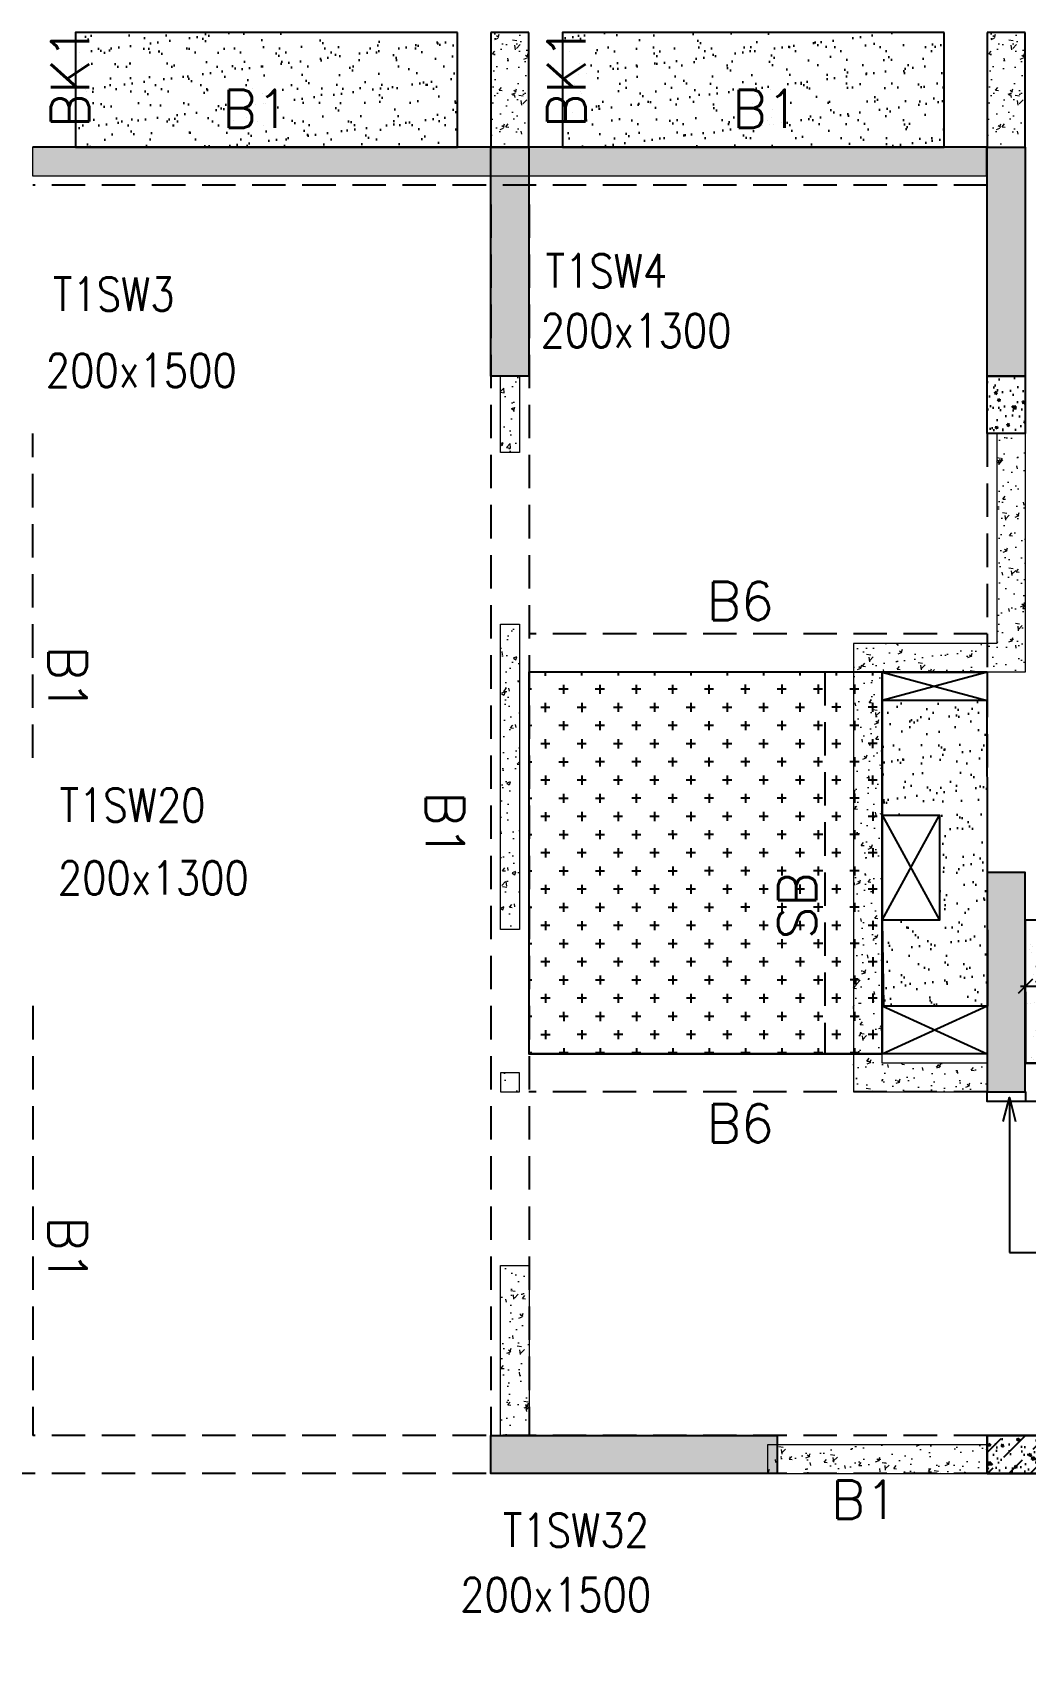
# Model space of a CAD drawing. Header units: millimetres. Extents: x 1078357 to 2594950, y -4969473 to -4636555.
# Drawn here: x 1361076 to 1366276, y -4664760 to -4656210 of the extents above; entities that cross this region are included whole.
import ezdxf

# ---------------------------------------------------------------- set-up
doc = ezdxf.new("R2010")
doc.units = ezdxf.units.MM
doc.header["$PDMODE"] = 35
for name, pattern in [('CONTINOUS', [0]), ('HIDDEN', [0.375, 0.25, -0.125]), ('New Retail block$0$CONTINOUS', [0])]:
    doc.linetypes.add(name, pattern=pattern)
doc.layers.get('0').update_dxf_attribs({"lineweight": 0})
doc.layers.get('Defpoints').update_dxf_attribs({"lineweight": 0})
for name, color, linetype, lineweight in [('A-_ANOTDIMA_D-', 6, 'Continuous', 13), ('COL. NO.', 30, 'Continuous', 25), ('COL. SIZE', 7, 'Continuous', 25), ('DIM', 9, 'Continuous', 25), ('HATCH', 8, 'Continuous', 30), ('RCC UPSTAND', 43, 'Continuous', 30), ('S-NON STR RCC WALL', 8, 'Continuous', 0)]:
    doc.layers.add(name, color=color, linetype=linetype, lineweight=lineweight)
for name, color, linetype in [('B-200x325', 201, 'HIDDEN'), ('B-200x650', 241, 'HIDDEN'), ('B-300xSLAB THK.', 151, 'Continuous'), ('BK1-200x650', 241, 'HIDDEN'), ('DROP SLAB', 8, 'Continuous'), ('NON STR. RCC WALL', 6, 'Continuous'), ('S-COLUMN_SHEAR WALL', 1, 'Continuous'), ('S-PROJECTION', 54, 'New Retail block$0$CONTINOUS'), ('SLAB FOLD', 8, 'Continuous'), ('UP TO 3FRS', 1, 'Continuous')]:
    doc.layers.add(name, color=color, linetype=linetype)
doc.styles.add('Roman', font='romans')
doc.styles.add('ROMANS', font='romans.shx', dxfattribs={"width": 0.85})
doc.dimstyles.new('HARESH', dxfattribs={"dimtxt": 150, "dimasz": 75, "dimexe": 0, "dimexo": 0, "dimgap": 25, "dimtad": 1, "dimdec": 0, "dimdsep": 46, "dimtxsty": 'Roman', "dimblk": 'OBLIQUE', "dimcen": 225, "dimdle": 25, "dimclrd": 2, "dimclre": 2, "dimclrt": 7, "dimadec": 8, "dimazin": 1, "dimtfac": 1, "dimtdec": 0, "dimtmove": 0, "dimatfit": 0, "dimfxl": 1, "dimlwd": -1, "dimlwe": -1, "dimarcsym": 0})

# ---------------------------------------------------------------- blocks, each defined once
blk = doc.blocks.new('G$C2B7BBDA0')
at = {"layer": 'RCC UPSTAND'}
h = blk.add_hatch(dxfattribs=at)
h.set_pattern_fill('AR-CONC', color=8, scale=20, angle=270)
h.set_pattern_definition([(320, (3210495.87, 2538842.65), (-12.550427, -143.4520365), [15, -165]), (265, (3210495.87, 2538842.65), (150.438427, 27.7502667), [12, -132]), (10.4514445, (3210494.83, 2538830.7), (137.887998, -115.7017693), [12.7480384, -140.2284224]), (316.1842, (3210535.87, 2538842.65), (-33.103856, -213.448266), [22.5, -247.5]), (6.6356355, (3210533.12, 2538824.87), (194.82372, -186.932389), [19.122068, -210.342752]), (261.184164, (3210535.87, 2538842.65), (194.82372, -186.932389), [18, -198]), (291, (3210525.87, 2538822.65), (-80.523778, -119.3814104), [15, -165]), (236, (3210525.87, 2538822.65), (145.030009, -48.6630664), [12, -132]), (341.4514447, (3210519.16, 2538812.7), (64.5062306, -168.0444753), [12.748038, -140.2284224]), (307.5, (3210495.874, 2538842.653), (66.57877077, -2.43197106), [0, -130.4, 0, -134, 0, -132.5]), (277.5, (3210495.874, 2538842.65), (78.8823424, -52.6139075), [0, -76.4, 0, -127.4, 0, -50.5]), (237.5, (3210495.874, 2538887.253), (-4.51097435, -106.7644872), [0, -50, 0, -156, 0, -207]), (227.5, (3210495.87, 2538907.25), (20.0209965, -116.6372339), [0, -65, 0, -103.6, 0, -147])])
h.paths.add_polyline_path([(-100, 2199.5), (-1425, 2199.7), (-1425, 2000.3), (-100, 2000)])
h = blk.add_hatch(dxfattribs=at)
h.set_pattern_fill('AR-CONC', color=8, scale=20, angle=270)
h.set_pattern_definition([(320, (3212020.87, 2538842.65), (-12.550427, -143.4520365), [15, -165]), (265, (3212020.87, 2538842.65), (150.438427, 27.7502667), [12, -132]), (10.4514445, (3212019.83, 2538830.7), (137.887998, -115.7017693), [12.7480384, -140.2284224]), (316.1842, (3212060.87, 2538842.65), (-33.103856, -213.448266), [22.5, -247.5]), (6.6356355, (3212058.12, 2538824.87), (194.82372, -186.932389), [19.122068, -210.342752]), (261.184164, (3212060.87, 2538842.65), (194.82372, -186.932389), [18, -198]), (291, (3212050.87, 2538822.65), (-80.523778, -119.3814104), [15, -165]), (236, (3212050.87, 2538822.65), (145.030009, -48.6630664), [12, -132]), (341.4514447, (3212044.16, 2538812.7), (64.5062306, -168.0444753), [12.748038, -140.2284224]), (307.5, (3212020.874, 2538842.653), (66.57877077, -2.43197106), [0, -130.4, 0, -134, 0, -132.5]), (277.5, (3212020.874, 2538842.65), (78.8823424, -52.6139075), [0, -76.4, 0, -127.4, 0, -50.5]), (237.5, (3212020.874, 2538887.253), (-4.51097435, -106.7644872), [0, -50, 0, -156, 0, -207]), (227.5, (3212020.87, 2538907.25), (20.0209965, -116.6372339), [0, -65, 0, -103.6, 0, -147])])
h.paths.add_polyline_path([(1425, 2199.5), (100, 2199.7), (100, 2000.3), (1425, 2000)])
h = blk.add_hatch(dxfattribs=at)
h.set_pattern_fill('AR-CONC', color=8, scale=20, angle=270)
h.set_pattern_definition([(320, (3210495.87, 2536642.66), (-12.550427, -143.4520365), [15, -165]), (265, (3210495.87, 2536642.66), (150.438427, 27.7502667), [12, -132]), (10.4514445, (3210494.82, 2536630.7), (137.887998, -115.7017693), [12.7480384, -140.2284224]), (316.1842, (3210535.87, 2536642.66), (-33.103856, -213.448266), [22.5, -247.5]), (6.6356355, (3210533.11, 2536624.87), (194.82372, -186.932389), [19.122068, -210.342752]), (261.184164, (3210535.87, 2536642.66), (194.82372, -186.932389), [18, -198]), (291, (3210525.87, 2536622.66), (-80.523778, -119.3814104), [15, -165]), (236, (3210525.87, 2536622.66), (145.030009, -48.6630664), [12, -132]), (341.4514447, (3210519.16, 2536612.71), (64.5062306, -168.0444753), [12.748038, -140.2284224]), (307.5, (3210495.87, 2536642.656), (66.57877077, -2.43197106), [0, -130.4, 0, -134, 0, -132.5]), (277.5, (3210495.87, 2536642.656), (78.8823424, -52.6139075), [0, -76.4, 0, -127.4, 0, -50.5]), (237.5, (3210495.87, 2536687.256), (-4.51097435, -106.7644872), [0, -50, 0, -156, 0, -207]), (227.5, (3210495.87, 2536707.26), (20.0209965, -116.6372339), [0, -65, 0, -103.6, 0, -147])])
h.paths.add_polyline_path([(-100, -0.5), (-1425, -0.3), (-1425, -199.7), (-100, -200)])
at = {"layer": 'NON STR. RCC WALL', "elevation": 0}
for points in [[(-100, 2199.5), (-1425, 2199.7), (-1425, 2000.3), (-100, 2000)], [(1425, 2199.5), (100, 2199.7), (100, 2000.3), (1425, 2000)], [(-100, -0.5), (-1425, -0.3), (-1425, -199.7), (-100, -200)]]:
    blk.add_lwpolyline(points, close=True, dxfattribs=at)
blk = doc.blocks.new('_Oblique')
at = {"color": 0, "linetype": 'ByBlock', "lineweight": -2}
blk.add_line((-0.5, -0.5), (0.5, 0.5), dxfattribs=at)
blk = doc.blocks.new('*D1281')
at = {"layer": 'Defpoints', "color": 0, "ltscale": 700, "transparency": 16777216}
for p in [(1366276.4, -4661207.6), (1366276.4, -4661609.7, 0), (1366951.1, -4661609.7, 0)]:
    blk.add_point(p, dxfattribs=at)
at = {"layer": 'DIM', "color": 2, "ltscale": 700, "transparency": 16777216}
for p, q in [((1366976.1, -4661207.6), (1366251.4, -4661207.6)), ((1366276.4, -4661609.7), (1366276.4, -4661207.6)), ((1366951.1, -4661609.7), (1366951.1, -4661207.6))]:
    blk.add_line(p, q, dxfattribs=at)
at = {"layer": 'DIM', "color": 2, "ltscale": 700, "transparency": 16777216, "xscale": 75, "yscale": 75, "zscale": 75, "rotation": 180}
blk.add_blockref('_Oblique', (1366276.4, -4661207.6), dxfattribs=at)
at = {"layer": 'DIM', "color": 2, "ltscale": 700, "transparency": 16777216, "xscale": 75, "yscale": 75, "zscale": 75}
blk.add_blockref('_Oblique', (1366951.1, -4661207.6), dxfattribs=at)
at = {"layer": 'DIM', "color": 7, "ltscale": 700, "transparency": 16777216, "insert": (1366613.7, -4661132.6), "char_height": 150, "attachment_point": 5, "style": 'Roman'}
blk.add_mtext('{\\H0.666667x;200x650}', dxfattribs=at)
blk = doc.blocks.new('G$CD63B60BD')
at = {"layer": 'COL. NO.', "linetype": 'Continuous', "style": 'ROMANS', "width": 0.85}
for s, p in [('T1SW4', (8086.9, 15164.3, -320.4)), ('T1SW3', (5506.5, 15042.6, -320.4)), ('T1SW20', (5541, 12365.2, -320.4)), ('T1SW32', (7863.5, 8565.4, -320.4))]:
    blk.add_text(s, height=175, dxfattribs=at).set_placement(p)
at = {"layer": 'COL. SIZE', "linetype": 'Continuous', "style": 'ROMANS', "width": 0.85}
for s, p in [('200x1300', (8060.7, 14851, -320.4)), ('200x1500', (5468.5, 14642.6, -320.4)), ('200x1300', (5532, 11983.3, -320.4)), ('200x1500', (7639.5, 8227.7, -320.4))]:
    blk.add_text(s, height=175, dxfattribs=at).set_placement(p)

msp = doc.modelspace()

# ---------------------------------------------------------------- hatches: boundary and pattern name
at = {"layer": 'DROP SLAB'}
h = msp.add_hatch(dxfattribs=at)
h.set_pattern_fill('CROSS', color=8, scale=15, angle=179.96921)
h.set_pattern_definition([(180.03079016, (-3005965.24, 14064915.91), (-95.1987999, -95.3011726), [47.625, -142.875]), (270.03079016, (-3005989.06, 14064939.705), (95.3011726, -95.1987999), [47.625, -142.875])])
h.paths.add_polyline_path([(1365526.2, -4659559.9), (1363676.2, -4659559.9), (1363676.2, -4661559.7), (1365526.2, -4661559.7)])
at = {"layer": 'HATCH'}
h = msp.add_hatch(dxfattribs=at)
h.set_pattern_fill('AR-SAND', color=8, scale=3, angle=179.97015)
h.set_pattern_definition([(37.4701541, (-1476707.07, 9330760.54), (-4.7236114, 146.8264517), [0, -115.824, 0, -129.54, 0, -123.825]), (7.4701541, (-1476707.07, 9330760.54), (134.9689868, 214.9772528), [0, -62.484, 0, -104.394, 0, -40.005]), (327.4701541, (-1476800.8, 9330760.59), (237.2979035, 0.3075449), [0, -38.1, 0, -137.16, 0, -179.07]), (317.4701541, (-1476800.8, 9330760.6), (229.1017424, 66.759465), [0, -19.05, 0, -89.916, 0, -102.87])])
h.paths.add_polyline_path([(1363301.5, -4656209.7), (1361301.5, -4656209.7), (1361301.5, -4656809.7), (1363301.5, -4656809.7)])
h = msp.add_hatch(dxfattribs=at)
h.set_pattern_fill('AR-SAND', color=8, scale=3, angle=179.97015)
h.set_pattern_definition([(37.4701541, (-1479257.07, 9330760.54), (-4.7236114, 146.8264517), [0, -115.824, 0, -129.54, 0, -123.825]), (7.4701541, (-1479257.07, 9330760.54), (134.9689868, 214.9772528), [0, -62.484, 0, -104.394, 0, -40.005]), (327.4701541, (-1479350.8, 9330760.59), (237.2979035, 0.3075449), [0, -38.1, 0, -137.16, 0, -179.07]), (317.4701541, (-1479350.8, 9330760.6), (229.1017424, 66.759465), [0, -19.05, 0, -89.916, 0, -102.87])])
h.paths.add_polyline_path([(1365851.5, -4656209.7), (1363851.5, -4656209.7), (1363851.5, -4656809.7), (1365851.5, -4656809.7)])
h = msp.add_hatch(dxfattribs=at)
h.set_pattern_fill('AR-SAND', color=8, scale=3, angle=0.02985)
h.set_pattern_definition([(37.47015413, (-3665971.78, 18698835.81), (-4.72361136, 146.8264517), [0, -115.824, 0, -129.54, 0, -123.825]), (7.4701541, (-3665971.78, 18698835.8), (134.9689868, 214.9772528), [0, -62.484, 0, -104.394, 0, -40.005]), (327.4701541, (-3666065.5, 18698835.86), (237.2979035, 0.3075449), [0, -38.1, 0, -137.16, 0, -179.07]), (317.4701541, (-3666065.5, 18698835.86), (229.1017424, 66.759465), [0, -19.05, 0, -89.916, 0, -102.87])])
h.paths.add_polyline_path([(1366076.2, -4659709.7), (1365526.2, -4659709.7), (1365526.2, -4660309.7), (1365826.3, -4660309.7), (1365826.3, -4660859.7), (1365526.2, -4660859.7), (1365533.7, -4661309.7), (1366080, -4661309.7)])
h = msp.add_hatch(dxfattribs=at)
h.set_pattern_fill('AR-SAND', color=8, scale=3, angle=179.97015)
h.set_pattern_definition([(37.4701541, (-2576481.74, 14014779.73), (-4.72361136, 146.8264517), [0, -115.824, 0, -129.54, 0, -123.825]), (7.4701541, (-2576481.74, 14014779.73), (134.9689868, 214.9772528), [0, -62.484, 0, -104.394, 0, -40.005]), (327.4701541, (-2576575.47, 14014779.78), (237.2979035, 0.3075449), [0, -38.1, 0, -137.16, 0, -179.07]), (317.4701541, (-2576575.47, 14014779.78), (229.1017424, 66.759465), [0, -19.05, 0, -89.916, 0, -102.87])])
h.paths.add_polyline_path([(1368726.2, -4660859.6), (1366276.2, -4660859.6), (1366276.5, -4661609.7), (1368726.5, -4661609.7)])
at = {"layer": 'RCC UPSTAND'}
h = msp.add_hatch(dxfattribs=at)
h.set_pattern_fill('AR-CONC', color=8, scale=20, angle=90)
h.set_pattern_definition([(140, (-1841923.77, -7196754.2), (12.550427, 143.4520365), [15, -165]), (85, (-1841923.77, -7196754.2), (-150.438427, -27.7502667), [12, -132]), (190.4514445, (-1841922.72, -7196742.24), (-137.887998, 115.7017693), [12.7480384, -140.2284224]), (136.1842, (-1841963.77, -7196754.2), (33.103856, 213.448266), [22.5, -247.5]), (186.6356355, (-1841961, -7196736.4), (-194.82372, 186.932389), [19.122068, -210.342752]), (81.184164, (-1841963.77, -7196754.2), (-194.82372, 186.932389), [18, -198]), (111, (-1841953.77, -7196734.2), (80.523778, 119.3814104), [15, -165]), (56, (-1841953.77, -7196734.2), (-145.030009, 48.6630664), [12, -132]), (161.4514447, (-1841947.06, -7196724.25), (-64.5062306, 168.0444753), [12.748038, -140.2284224]), (127.5, (-1841923.766, -7196754.195), (-66.57877077, 2.43197106), [0, -130.4, 0, -134, 0, -132.5]), (97.5, (-1841923.766, -7196754.195), (-78.8823424, 52.6139075), [0, -76.4, 0, -127.4, 0, -50.5]), (57.5, (-1841923.766, -7196798.795), (4.51097435, 106.7644872), [0, -50, 0, -156, 0, -207]), (47.5, (-1841923.77, -7196818.795), (-20.0209965, 116.6372339), [0, -65, 0, -103.6, 0, -147])])
h.paths.add_polyline_path([(1366276.3, -4658009.7), (1366276.3, -4658309.7), (1366076.3, -4658309.7), (1366076.3, -4658009.7)])
at = {"layer": 'S-COLUMN_SHEAR WALL', "lineweight": 25}
h = msp.add_hatch(color=1, dxfattribs=at)
h.dxf.hatch_style = 1
h.paths.add_polyline_path([(1363476.3, -4658009.8), (1363676.3, -4658009.8), (1363676.3, -4656809.7), (1363476.3, -4656809.7)])
at = {"layer": 'S-COLUMN_SHEAR WALL', "lineweight": 25, "extrusion": (-1.00316e-06, 2.11765e-11, 1)}
h = msp.add_hatch(color=1, dxfattribs=at)
h.dxf.hatch_style = 1
h.paths.add_polyline_path([(1366076.3, -4656809.7), (1366276.3, -4656809.7), (1366276.3, -4658009.7), (1366076.3, -4658009.7)])
h = msp.add_hatch(color=1, dxfattribs=at)
h.dxf.hatch_style = 1
h.paths.add_polyline_path([(1366076.3, -4661759.7), (1366276.3, -4661759.7), (1366276.3, -4660609.7), (1366076.3, -4660609.7)])
at = {"layer": 'S-COLUMN_SHEAR WALL', "lineweight": 25}
h = msp.add_hatch(color=1, dxfattribs=at)
h.dxf.hatch_style = 1
h.paths.add_polyline_path([(1363476.3, -4663559.7), (1364976.3, -4663559.7), (1364976.3, -4663759.7), (1363476.3, -4663759.7)])
at = {"layer": 'S-NON STR RCC WALL'}
h = msp.add_hatch(dxfattribs=at)
h.set_pattern_fill('AR-CONC', color=256, angle=180)
h.set_pattern_definition([(50, (-7170368.55, 32898878.51), (182.184669, -15.93908554), [19.05, -209.55]), (355, (-7170368.55, 32898878.51), (-35.2434214, 191.0568452), [15.24, -167.6405842]), (100.4514447, (-7170353.36, 32898877.18), (146.9412471, 175.1177519), [16.1900088, -178.0902446]), (46.1842, (-7170368.55, 32898929.31), (271.0790409, -42.0423279), [28.575, -314.325]), (96.6355576, (-7170345.96, 32898925.8), (237.404134, 247.4261246), [24.2850231, -267.1356082]), (351.1841512, (-7170368.55, 32898929.3), (237.404134, 247.4261246), [22.859967, -251.459732]), (21, (-7170343.15, 32898916.61), (151.61439127, -102.2651982), [19.05, -209.55]), (326, (-7170343.15, 32898916.61), (61.80202835, 184.1879661), [15.24, -167.64]), (71.451445, (-7170330.51, 32898908.09), (213.4164193, 81.9227689), [16.1900088, -178.0899376]), (37.5, (-7170368.545, 32898878.51), (3.08860325, 84.55503887), [0, -165.608, 0, -170.18, 0, -168.275]), (7.5, (-7170368.545, 32898878.51), (66.8196625, 100.18057482), [0, -97.028, 0, -161.798, 0, -64.135]), (327.5, (-7170425.19, 32898878.51), (135.59059517, -5.72874399), [0, -63.5, 0, -198.12, 0, -262.89]), (317.5, (-7170450.59, 32898878.51), (148.1291814, 25.42649103), [0, -82.55, 0, -131.572, 0, -186.69])])
h.paths.add_polyline_path([(1363676.2, -4656809.7), (1363676.2, -4656209.7), (1363476.2, -4656209.7), (1363476.2, -4656809.7), (1363676.2, -4656809.7)], is_closed=False)
h = msp.add_hatch(dxfattribs=at)
h.set_pattern_fill('AR-CONC', color=256, angle=180)
h.set_pattern_definition([(50, (-7167768.55, 32898878.51), (182.184669, -15.93908554), [19.05, -209.55]), (355, (-7167768.55, 32898878.51), (-35.2434214, 191.0568452), [15.24, -167.6405842]), (100.4514447, (-7167753.36, 32898877.18), (146.9412471, 175.1177519), [16.1900088, -178.0902446]), (46.1842, (-7167768.55, 32898929.31), (271.0790409, -42.0423279), [28.575, -314.325]), (96.6355576, (-7167745.96, 32898925.8), (237.404134, 247.4261246), [24.2850231, -267.1356082]), (351.1841512, (-7167768.55, 32898929.3), (237.404134, 247.4261246), [22.859967, -251.459732]), (21, (-7167743.15, 32898916.61), (151.61439127, -102.2651982), [19.05, -209.55]), (326, (-7167743.15, 32898916.61), (61.80202835, 184.1879661), [15.24, -167.64]), (71.451445, (-7167730.51, 32898908.09), (213.4164193, 81.9227689), [16.1900088, -178.0899376]), (37.5, (-7167768.545, 32898878.51), (3.08860325, 84.55503887), [0, -165.608, 0, -170.18, 0, -168.275]), (7.5, (-7167768.545, 32898878.51), (66.8196625, 100.18057482), [0, -97.028, 0, -161.798, 0, -64.135]), (327.5, (-7167825.19, 32898878.51), (135.59059517, -5.72874399), [0, -63.5, 0, -198.12, 0, -262.89]), (317.5, (-7167850.59, 32898878.51), (148.1291814, 25.42649103), [0, -82.55, 0, -131.572, 0, -186.69])])
h.paths.add_polyline_path([(1366276.2, -4656809.7), (1366276.2, -4656209.7), (1366076.2, -4656209.7), (1366076.2, -4656809.7), (1366276.2, -4656809.7)], is_closed=False)
h = msp.add_hatch(dxfattribs=at)
h.set_pattern_fill('AR-CONC', color=256)
h.set_pattern_definition([(50, (-6080943.95, 28118829.64), (182.184669, -15.93908554), [19.05, -209.55]), (355, (-6080943.95, 28118829.64), (-35.2434214, 191.0568452), [15.24, -167.6405842]), (100.4514447, (-6080928.76, 28118828.32), (146.9412471, 175.1177519), [16.1900088, -178.0902446]), (46.1842, (-6080943.95, 28118880.44), (271.0790409, -42.042328), [28.575, -314.325]), (96.6355576, (-6080921.36, 28118876.94), (237.404134, 247.4261246), [24.2850231, -267.1356082]), (351.1841512, (-6080943.95, 28118880.44), (237.404134, 247.4261246), [22.859967, -251.459732]), (21, (-6080918.55, 28118867.74), (151.6143913, -102.2651982), [19.05, -209.55]), (326, (-6080918.55, 28118867.74), (61.8020283, 184.1879661), [15.24, -167.64]), (71.451445, (-6080905.91, 28118859.22), (213.4164193, 81.9227689), [16.1900088, -178.0899376]), (37.5, (-6080943.946, 28118829.644), (3.08860325, 84.55503887), [0, -165.608, 0, -170.18, 0, -168.275]), (7.5, (-6080943.95, 28118829.64), (66.8196625, 100.18057482), [0, -97.028, 0, -161.798, 0, -64.135]), (327.5, (-6081000.59, 28118829.644), (135.59059517, -5.72874399), [0, -63.5, 0, -198.12, 0, -262.89]), (317.5, (-6081025.99, 28118829.64), (148.1291814, 25.42649103), [0, -82.55, 0, -131.572, 0, -186.69])])
h.paths.add_polyline_path([(1366073.5, -4656809.7), (1361076.4, -4656809.7), (1361076.4, -4656959.7), (1366073.5, -4656959.7)])
h = msp.add_hatch(dxfattribs=at)
h.set_pattern_fill('AR-CONC', color=256, angle=180)
h.set_pattern_definition([(50, (1363589.49, -4569469.7), (182.18467, -15.93909), [19.05, -209.55]), (355, (1363589.49, -4569469.7), (-35.24342, 191.05685), [15.24, -167.6406]), (100.45144, (1363604.67, -4569471.03), (146.94125, 175.11775), [16.19, -178.09024]), (46.1842, (1363589.49, -4569418.9), (271.07904, -42.0423), [28.575, -314.325]), (96.63556, (1363612.08, -4569422.4), (237.4041, 247.4261), [24.285, -267.1356]), (351.18415, (1363589.5, -4569418.9), (237.4041, 247.4261), [22.86, -251.4597]), (21, (1363614.89, -4569431.6), (151.6144, -102.2652), [19.05, -209.55]), (326, (1363614.89, -4569431.6), (61.80203, 184.18797), [15.24, -167.64]), (71.45144, (1363627.52, -4569440.13), (213.41642, 81.92277), [16.19, -178.08994]), (37.5, (1363589.49, -4569469.704), (3.088603, 84.55504), [0, -165.608, 0, -170.18, 0, -168.275]), (7.5, (1363589.49, -4569469.7), (66.81966, 100.180575), [0, -97.028, 0, -161.798, 0, -64.135]), (327.5, (1363532.846, -4569469.704), (135.590595, -5.728744), [0, -63.5, 0, -198.12, 0, -262.89]), (317.5, (1363507.45, -4569469.7), (148.12918, 25.42649), [0, -82.55, 0, -131.572, 0, -186.69])])
h.paths.add_polyline_path([(1363526.5, -4658009.7), (1363626.5, -4658009.7), (1363626.5, -4658409.7), (1363526.5, -4658409.7)])
h = msp.add_hatch(dxfattribs=at)
h.set_pattern_fill('AR-CONC', color=256)
h.set_pattern_definition([(50, (-4983719.23, 23434810.46), (182.184669, -15.9390855), [19.05, -209.55]), (355, (-4983719.23, 23434810.46), (-35.2434214, 191.0568452), [15.24, -167.6405842]), (100.4514447, (-4983704.05, 23434809.13), (146.9412471, 175.1177519), [16.1900088, -178.0902446]), (46.1842, (-4983719.23, 23434861.26), (271.0790409, -42.042328), [28.575, -314.325]), (96.6355576, (-4983696.64, 23434857.75), (237.404134, 247.4261246), [24.2850231, -267.1356082]), (351.1841512, (-4983719.23, 23434861.26), (237.404134, 247.4261246), [22.859967, -251.459732]), (21, (-4983693.83, 23434848.56), (151.6143913, -102.2651982), [19.05, -209.55]), (326, (-4983693.83, 23434848.56), (61.8020283, 184.1879661), [15.24, -167.64]), (71.451445, (-4983681.2, 23434840.03), (213.4164193, 81.9227689), [16.1900088, -178.0899376]), (37.5, (-4983719.23, 23434810.456), (3.08860325, 84.55503887), [0, -165.608, 0, -170.18, 0, -168.275]), (7.5, (-4983719.23, 23434810.46), (66.8196625, 100.18057482), [0, -97.028, 0, -161.798, 0, -64.135]), (327.5, (-4983775.87, 23434810.456), (135.59059517, -5.728744), [0, -63.5, 0, -198.12, 0, -262.89]), (317.5, (-4983801.27, 23434810.46), (148.1291814, 25.42649103), [0, -82.55, 0, -131.572, 0, -186.69])])
h.paths.add_polyline_path([(1365376.4, -4659409.7), (1365376.4, -4661759.7), (1366076.4, -4661759.7), (1366076.4, -4661609.7), (1365526.4, -4661609.7), (1365526.4, -4659559.7), (1366276.4, -4659559.7), (1366276.4, -4658309.7), (1366126.4, -4658309.7), (1366126.4, -4659409.7)])
h = msp.add_hatch(dxfattribs=at)
h.set_pattern_fill('AR-CONC', color=256, angle=180)
h.set_pattern_definition([(50, (2460814.2, -9253488.89), (182.184669, -15.9390855), [19.05, -209.55]), (355, (2460814.2, -9253488.9), (-35.2434214, 191.056845), [15.24, -167.640584]), (100.4514447, (2460829.39, -9253490.22), (146.941247, 175.117752), [16.190009, -178.0902446]), (46.1842, (2460814.2, -9253438.1), (271.079041, -42.042328), [28.575, -314.325]), (96.6355576, (2460836.8, -9253441.6), (237.404134, 247.426125), [24.285023, -267.135608]), (351.184151, (2460814.2, -9253438.1), (237.404134, 247.426125), [22.859967, -251.459732]), (21, (2460839.6, -9253450.79), (151.6143913, -102.265198), [19.05, -209.55]), (326, (2460839.6, -9253450.8), (61.802028, 184.187966), [15.24, -167.64]), (71.451445, (2460852.24, -9253459.31), (213.416419, 81.922769), [16.190009, -178.0899376]), (37.5, (2460814.203, -9253488.89), (3.08860325, 84.5550389), [0, -165.608, 0, -170.18, 0, -168.275]), (7.5, (2460814.2, -9253488.89), (66.8196625, 100.1805748), [0, -97.028, 0, -161.798, 0, -64.135]), (327.5, (2460757.56, -9253488.89), (135.5905952, -5.728744), [0, -63.5, 0, -198.12, 0, -262.89]), (317.5, (2460732.16, -9253488.89), (148.1291814, 25.426491), [0, -82.55, 0, -131.572, 0, -186.69])])
h.paths.add_polyline_path([(1363526.5, -4659309.7), (1363626.5, -4659309.7), (1363626.5, -4660909.7), (1363526.5, -4660909.7)])
h = msp.add_hatch(dxfattribs=at)
h.set_pattern_fill('AR-CONC', color=256, angle=180)
h.set_pattern_definition([(50, (2460800.99, -9254853.56), (182.184669, -15.9390855), [19.05, -209.55]), (355, (2460800.99, -9254853.56), (-35.2434214, 191.056845), [15.24, -167.640584]), (100.4514447, (2460816.17, -9254854.88), (146.941247, 175.117752), [16.190009, -178.0902446]), (46.1842, (2460801, -9254802.76), (271.079041, -42.042328), [28.575, -314.325]), (96.6355576, (2460823.58, -9254806.26), (237.404134, 247.426125), [24.285023, -267.135608]), (351.184151, (2460801, -9254802.76), (237.404134, 247.426125), [22.859967, -251.459732]), (21, (2460826.39, -9254815.46), (151.6143913, -102.265198), [19.05, -209.55]), (326, (2460826.39, -9254815.46), (61.802028, 184.187966), [15.24, -167.64]), (71.451445, (2460839.02, -9254823.98), (213.416419, 81.922769), [16.190009, -178.0899376]), (37.5, (2460800.99, -9254853.555), (3.08860325, 84.5550389), [0, -165.608, 0, -170.18, 0, -168.275]), (7.5, (2460800.99, -9254853.555), (66.8196625, 100.1805748), [0, -97.028, 0, -161.798, 0, -64.135]), (327.5, (2460744.35, -9254853.555), (135.5905952, -5.728744), [0, -63.5, 0, -198.12, 0, -262.89]), (317.5, (2460718.95, -9254853.56), (148.1291814, 25.426491), [0, -82.55, 0, -131.572, 0, -186.69])])
h.paths.add_polyline_path([(1363526.5, -4661759.7), (1363626.5, -4661759.7), (1363626.5, -4661659.7), (1363526.5, -4661659.7)])
h = msp.add_hatch(dxfattribs=at)
h.set_pattern_fill('AR-CONC', color=256, angle=180)
h.set_pattern_definition([(50, (-6088008.69, 28118829.64), (182.184669, -15.93908554), [19.05, -209.55]), (355, (-6088008.7, 28118829.64), (-35.2434214, 191.0568452), [15.24, -167.6405842]), (100.4514447, (-6087993.51, 28118828.3), (146.9412471, 175.1177519), [16.1900088, -178.0902446]), (46.1842, (-6088008.7, 28118880.44), (271.0790409, -42.042328), [28.575, -314.325]), (96.6355576, (-6087986.1, 28118876.93), (237.404134, 247.4261246), [24.2850231, -267.1356082]), (351.1841512, (-6088008.7, 28118880.44), (237.404134, 247.4261246), [22.859967, -251.459732]), (21, (-6087983.29, 28118867.74), (151.6143913, -102.2651982), [19.05, -209.55]), (326, (-6087983.3, 28118867.74), (61.8020283, 184.1879661), [15.24, -167.64]), (71.451445, (-6087970.66, 28118859.21), (213.4164193, 81.9227689), [16.1900088, -178.0899376]), (37.5, (-6088008.69, 28118829.636), (3.08860325, 84.55503887), [0, -165.608, 0, -170.18, 0, -168.275]), (7.5, (-6088008.69, 28118829.64), (66.8196625, 100.18057482), [0, -97.028, 0, -161.798, 0, -64.135]), (327.5, (-6088065.334, 28118829.636), (135.59059517, -5.72874399), [0, -63.5, 0, -198.12, 0, -262.89]), (317.5, (-6088090.73, 28118829.64), (148.1291814, 25.42649103), [0, -82.55, 0, -131.572, 0, -186.69])])
h.paths.add_polyline_path([(1363526.5, -4662669.7), (1363676.5, -4662669.7), (1363676.5, -4663559.6), (1363526.5, -4663559.6)])
h = msp.add_hatch(dxfattribs=at)
h.set_pattern_fill('AR-CONC', color=256, angle=180)
h.set_pattern_definition([(50, (-4990783.98, 23434810.45), (182.184669, -15.9390855), [19.05, -209.55]), (355, (-4990783.98, 23434810.45), (-35.2434214, 191.0568452), [15.24, -167.6405842]), (100.4514447, (-4990768.8, 23434809.12), (146.9412471, 175.1177519), [16.1900088, -178.0902446]), (46.1842, (-4990783.98, 23434861.25), (271.0790409, -42.042328), [28.575, -314.325]), (96.6355576, (-4990761.39, 23434857.75), (237.404134, 247.4261246), [24.2850231, -267.1356082]), (351.1841512, (-4990783.98, 23434861.25), (237.404134, 247.4261246), [22.859967, -251.459732]), (21, (-4990758.58, 23434848.55), (151.6143913, -102.2651982), [19.05, -209.55]), (326, (-4990758.58, 23434848.55), (61.8020283, 184.1879661), [15.24, -167.64]), (71.451445, (-4990745.94, 23434840.03), (213.4164193, 81.9227689), [16.1900088, -178.0899376]), (37.5, (-4990783.976, 23434810.45), (3.08860325, 84.55503887), [0, -165.608, 0, -170.18, 0, -168.275]), (7.5, (-4990783.98, 23434810.45), (66.8196625, 100.18057482), [0, -97.028, 0, -161.798, 0, -64.135]), (327.5, (-4990840.62, 23434810.45), (135.59059517, -5.728744), [0, -63.5, 0, -198.12, 0, -262.89]), (317.5, (-4990866.02, 23434810.45), (148.1291814, 25.42649103), [0, -82.55, 0, -131.572, 0, -186.69])])
h.paths.add_polyline_path([(1366076.5, -4663609.7), (1364926.5, -4663609.7), (1364926.5, -4663759.7), (1366076.5, -4663759.7)])
at = {"layer": 'UP TO 3FRS', "lineweight": 25}
h = msp.add_hatch(dxfattribs=at)
h.set_pattern_fill('ANSI36', color=8, scale=25)
h.set_pattern_definition([(45, (2292070.08, -9350090.68), (42.0949506, 154.3481521), [198.4375, -39.6875, 0, -39.6875])])
h.paths.add_polyline_path([(1366076.3, -4663559.7), (1368926.3, -4663559.7), (1368926.3, -4663759.7), (1366076.3, -4663759.7)])

# ---------------------------------------------------------------- linework, layer by layer
at = {"layer": 'B-200x325', "ltscale": 700}
for p, q in [((1366076.2, -4659359.9, 0), (1363676.2, -4659359.9, 0)), ((1366076.1, -4661759.7, 0), (1363676.2, -4661759.7, 0))]:
    msp.add_line(p, q, dxfattribs=at)
at = {"layer": 'B-200x325', "linetype": 'Continuous', "ltscale": 700}
for p, q in [((1366076.2, -4659559.9, 0), (1363676.2, -4659559.9, 0)), ((1366076.1, -4661559.7, 0), (1363676.2, -4661559.7, 0))]:
    msp.add_line(p, q, dxfattribs=at)
at = {"layer": 'B-200x650', "linetype": 'CONTINOUS', "ltscale": 700}
for p, q in [((1363676.2, -4656209.7, 0), (1363476.2, -4656209.7, 0)), ((1363476.2, -4656209.7, 0), (1363476.2, -4656809.7, 0)), ((1363676.2, -4656809.7, 0), (1363676.2, -4656209.7, 0)), ((1366276.2, -4656209.6, 0), (1366076.2, -4656209.6, 0)), ((1366076.2, -4656209.6, 0), (1366076.2, -4656809.6, 0)), ((1366276.2, -4656809.6, 0), (1366276.2, -4656209.6, 0)), ((1366076.5, -4656809.7, 0), (1361076.5, -4656809.7, 0)), ((1366951.1, -4661609.7, 0), (1366276.2, -4661609.7, 0))]:
    msp.add_line(p, q, dxfattribs=at)
at = {"layer": 'B-200x650', "linetype": 'HIDDEN', "ltscale": 700}
for p, q in [((1366076.5, -4657009.7, 0), (1361076.5, -4657009.7, 0)), ((1363476.5, -4657109.7, 0), (1363476.5, -4663559.6, 0)), ((1363676.5, -4657109.7, 0), (1363676.5, -4663559.6, 0)), ((1361076.5, -4660009.7, 0), (1361076.5, -4658309.7, 0)), ((1366076.5, -4658309.7, 0), (1366076.5, -4660809.7, 0)), ((1361076.5, -4661309.7, 0), (1361076.5, -4663559.6, 0)), ((1366951.1, -4661809.7, 0), (1366276.2, -4661809.7, 0)), ((1366076.5, -4663559.6, 0), (1361076.5, -4663559.6, 0)), ((1366076.5, -4663759.6, 0), (1358526.5, -4663759.6, 0))]:
    msp.add_line(p, q, dxfattribs=at)
at = {"layer": 'B-300xSLAB THK.', "linetype": 'HIDDEN', "ltscale": 700}
msp.add_line((1365226.2, -4659559.9, 0), (1365226.2, -4661559.7, 0), dxfattribs=at)
at = {"layer": 'B-300xSLAB THK.', "linetype": 'ByBlock', "ltscale": 700}
msp.add_line((1365526.2, -4659559.9, 0), (1365526.2, -4661559.7, 0), dxfattribs=at)
at = {"layer": 'BK1-200x650', "linetype": 'Continuous', "ltscale": 700, "elevation": 0}
msp.add_lwpolyline([(1366076.4, -4661759.7), (1366276.5, -4661759.7), (1366276.5, -4661809.9), (1366076.4, -4661809.9)], close=True, dxfattribs=at)
at = {"layer": 'DROP SLAB', "color": 3, "linetype": 'CONTINOUS', "ltscale": 500}
for p, q in [((1365526.2, -4659559.9, 0), (1366076.2, -4659709.7, 0)), ((1366076.2, -4659559.9, 0), (1365526.2, -4659709.7, 0)), ((1365526.2, -4660309.7, 0), (1365826.3, -4660859.7, 0)), ((1365526.2, -4660859.7, 0), (1365826.3, -4660309.7, 0)), ((1365526.2, -4661309.7, 0), (1366076.1, -4661559.7, 0)), ((1365526.2, -4661559.7, 0), (1366076.2, -4661309.7, 0))]:
    msp.add_line(p, q, dxfattribs=at)
at = {"layer": 'DROP SLAB', "color": 3, "linetype": 'CONTINOUS', "ltscale": 500, "elevation": 0}
for points in [[(1365526.2, -4659559.9), (1363676.2, -4659559.9), (1363676.2, -4661559.7), (1365526.2, -4661559.7)], [(1365526.2, -4659559.9), (1366076.2, -4659559.9), (1366076.2, -4659709.7), (1365526.2, -4659709.7)], [(1365526.3, -4660309.7), (1365826.3, -4660309.7), (1365826.3, -4660859.7), (1365526.3, -4660859.7)], [(1365526.2, -4661309.7), (1366076.1, -4661309.7), (1366076.1, -4661559.7), (1365526.2, -4661559.7)]]:
    msp.add_lwpolyline(points, close=True, dxfattribs=at)
at = {"layer": 'NON STR. RCC WALL', "elevation": 0}
msp.add_lwpolyline([(1366276.3, -4658009.7), (1366276.3, -4658309.7), (1366076.3, -4658309.7), (1366076.3, -4658009.7)], close=True, dxfattribs=at)
at = {"layer": 'S-COLUMN_SHEAR WALL', "color": 1, "lineweight": 25, "elevation": 0}
for points in [[(1363476.3, -4656809.7), (1363676.3, -4656809.7), (1363676.3, -4658009.8), (1363476.3, -4658009.8)], [(1363476.3, -4663559.7), (1364976.3, -4663559.7), (1364976.3, -4663759.7), (1363476.3, -4663759.7)]]:
    msp.add_lwpolyline(points, close=True, dxfattribs=at)
at = {"layer": 'S-COLUMN_SHEAR WALL', "color": 1, "lineweight": 25, "extrusion": (-1.00316e-06, 2.11765e-11, 1), "elevation": -1.4}
for points in [[(1366076.3, -4656809.7), (1366276.3, -4656809.7), (1366276.3, -4658009.7), (1366076.3, -4658009.7)], [(1366076.3, -4661759.7), (1366276.3, -4661759.7), (1366276.3, -4660609.7), (1366076.3, -4660609.7)]]:
    msp.add_lwpolyline(points, close=True, dxfattribs=at)
at = {"layer": 'S-NON STR RCC WALL', "elevation": 0}
for points in [[(1366073.5, -4656809.7), (1361076.4, -4656809.7), (1361076.4, -4656959.7), (1366073.5, -4656959.7)], [(1363526.5, -4658009.7), (1363626.5, -4658009.7), (1363626.5, -4658409.7), (1363526.5, -4658409.7)], [(1365376.4, -4659409.7), (1365376.4, -4661759.7), (1366076.4, -4661759.7), (1366076.4, -4661609.7), (1365526.4, -4661609.7), (1365526.4, -4659559.7), (1366276.4, -4659559.7), (1366276.4, -4658309.7), (1366126.4, -4658309.7), (1366126.4, -4659409.7)]]:
    msp.add_lwpolyline(points, close=True, dxfattribs=at)
at = {"layer": 'S-NON STR RCC WALL', "ltscale": 700, "elevation": 0}
for points in [[(1363526.5, -4659309.7), (1363626.5, -4659309.7), (1363626.5, -4660909.7), (1363526.5, -4660909.7)], [(1363526.5, -4661759.7), (1363626.5, -4661759.7), (1363626.5, -4661659.7), (1363526.5, -4661659.7)], [(1363526.5, -4662669.7), (1363676.5, -4662669.7), (1363676.5, -4663559.6), (1363526.5, -4663559.6)], [(1366076.5, -4663609.7), (1364926.5, -4663609.7), (1364926.5, -4663759.7), (1366076.5, -4663759.7)]]:
    msp.add_lwpolyline(points, close=True, dxfattribs=at)
at = {"layer": 'S-PROJECTION', "elevation": 0}
for points in [[(1363301.5, -4656209.7), (1361301.5, -4656209.7), (1361301.5, -4656809.7), (1363301.5, -4656809.7)], [(1365851.5, -4656209.7), (1363851.5, -4656209.7), (1363851.5, -4656809.7), (1365851.5, -4656809.7)], [(1368726.2, -4660859.6), (1366276.2, -4660859.6), (1366276.5, -4661609.7), (1368726.5, -4661609.7)]]:
    msp.add_lwpolyline(points, close=True, dxfattribs=at)
at = {"layer": 'SLAB FOLD', "color": 8, "ltscale": 1000, "elevation": 0}
msp.add_lwpolyline([(1366076.2, -4659709.7), (1365526.2, -4659709.7), (1365526.2, -4660309.7), (1365826.3, -4660309.7), (1365826.3, -4660859.7), (1365526.2, -4660859.7), (1365533.7, -4661309.7), (1366080, -4661309.7), (1366076.2, -4659709.7)], dxfattribs=at)
at = {"layer": 'UP TO 3FRS', "color": 4, "lineweight": 25, "elevation": 0}
msp.add_lwpolyline([(1366076.3, -4663559.7), (1368926.3, -4663559.7), (1368926.3, -4663759.7), (1366076.3, -4663759.7)], close=True, dxfattribs=at)

# ---------------------------------------------------------------- block references
at = {"layer": 'A-_ANOTDIMA_D-', "color": 2, "ltscale": 700}
msp.add_blockref('G$CD63B60BD', (1355676.2, -4672709.7, 0), dxfattribs=at)
at = {"layer": 'DROP SLAB', "color": 2, "ltscale": 700}
msp.add_blockref('G$C2B7BBDA0', (1367501.3, -4665759.7, 0), dxfattribs=at)

# ---------------------------------------------------------------- texts
at = {"layer": 'B-200x325', "linetype": 'Continuous', "ltscale": 700, "style": 'ROMANS'}
for p in [(1364606.7, -4659287.8, -2.7), (1364606.7, -4662024.9, -2.7)]:
    msp.add_text('B6', height=200, rotation=0.00094, dxfattribs=at).set_placement(p)
at = {"layer": 'B-200x650', "linetype": 'CONTINOUS', "ltscale": 700, "style": 'ROMANS'}
for p in [(1361371.9, -4656709.3, 50), (1363971.9, -4656709.3, 50)]:
    msp.add_text('BK1', height=200, rotation=90, dxfattribs=at).set_placement(p)
at = {"layer": 'B-200x650', "linetype": 'HIDDEN', "ltscale": 500, "style": 'ROMANS'}
for rotation, p in [(359.99906, (1362070.1, -4656709.3, -2.7)), (359.99906, (1364740.9, -4656709.3, -2.7)), (269.99906, (1361159.7, -4659421.6, -2.7)), (269.99906, (1363136, -4660184.7, -2.7)), (269.99906, (1361159.7, -4662411.6, -2.7)), (359.99906, (1365257.7, -4663997, -2.7))]:
    msp.add_text('B1', height=200, rotation=rotation, dxfattribs=at).set_placement(p)
at = {"layer": 'B-300xSLAB THK.', "linetype": 'Continuous', "ltscale": 700, "style": 'ROMANS'}
msp.add_text('SB', height=200, rotation=90.00094, dxfattribs=at).set_placement((1365180.8, -4660960.3, -2.7))

# ---------------------------------------------------------------- dimensions: what is measured, and where the dimension line sits
at = {"layer": 'DIM', "ltscale": 700}
dim = msp.add_linear_dim(base=(1366276.4, -4661207.6, 0), p1=(1366951.1, -4661609.7, 0), p2=(1366276.4, -4661609.7, 0), text='{\\H0.666667x;200x650}', dimstyle='HARESH', override={"dimtxsty": 'Roman', "dimtmove": 1}, dxfattribs=at)
dim.commit()
dim.dimension.update_dxf_attribs({"geometry": '*D1281', "text_midpoint": (1366613.7, -4661132.6, 0)})

# ---------------------------------------------------------------- leaders
at = {"layer": 'BK1-200x650', "linetype": 'Continuous', "ltscale": 700}
msp.add_leader([(1366192.9, -4661790, 0), (1366192.9, -4662601.4, 0), (1366451.8, -4662601.4, 0)], dimstyle='HARESH', override={"dimasz": 125, "dimgap": 25, "dimtad": 0, "dimldrblk": 'Open30'}, dxfattribs=at)

doc.saveas('drawing.dxf')
